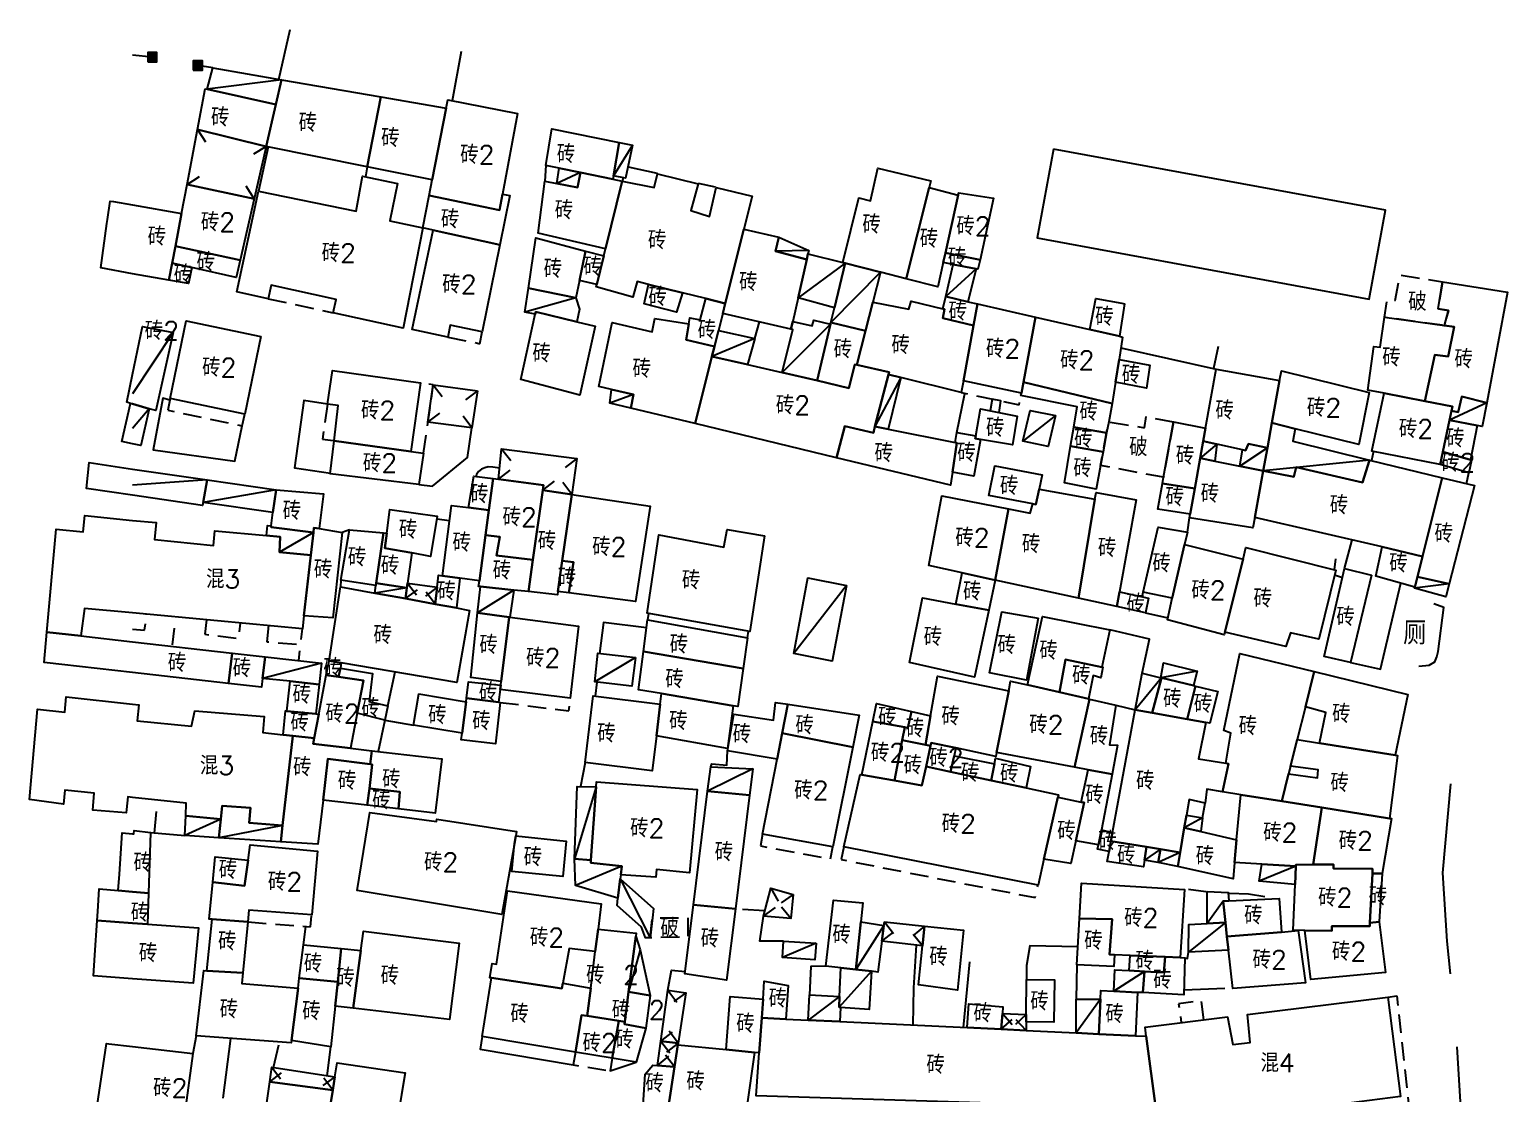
# Model space of a CAD drawing. Header units: millimetres. Extents: x 198 to 1143, y 0 to 936.
# Drawn here: x 198.3 to 358.4, y 558.3 to 673.5 of the extents above; entities that cross this region are included whole.
import ezdxf

# ---------------------------------------------------------------- set-up
doc = ezdxf.new("R2010")
doc.units = ezdxf.units.MM
doc.linetypes.add('X5', pattern=[3, 2, -1])
for name, color, linetype in [('HouseUnrebuilt', 30, 'Continuous'), ('NewDetailedHouse', 170, 'Continuous'), ('OldHouse', 17, 'Continuous'), ('Text', 252, 'Continuous')]:
    doc.layers.add(name, color=color, linetype=linetype)
doc.styles.add('HZ', font='rs.shx', dxfattribs={"width": 0.8, "bigfont": 'hztxt.shx'})
doc.linetypes.add('443', pattern='A,9.4,[169,AAA.SHX,S=1,R=0,X=0,Y=0.15],0.6', length=10)

# ---------------------------------------------------------------- blocks, each defined once
blk = doc.blocks.new('*U1')
at = {"linetype": 'Continuous'}
for points in [[(0, 0), (0.5, 0.5), (-0.5, 0.5)], [(0, 0), (-0.5, 0.5), (-0.5, -0.5)], [(0, 0), (-0.5, -0.5), (0.5, -0.5)], [(0, 0), (0.5, -0.5), (0.5, 0.5)]]:
    blk.add_solid(points, dxfattribs=at)
blk = doc.blocks.new('gc002')
blk.add_lwpolyline([(-0.5, -0.5), (0.5, -0.5), (0.5, 0.5), (-0.5, 0.5), (-0.5, -0.5)])
at = {"linetype": 'Continuous'}
blk.add_blockref('*U1', (0, 0), dxfattribs=at)

msp = doc.modelspace()

# ---------------------------------------------------------------- linework, layer by layer
at = {"layer": 'HouseUnrebuilt', "linetype": 'Continuous', "flags": 128}
for points in [[(343.7, 614.44), (341.43, 604.98), (338.55, 605.63), (340.77, 615.16)], [(346.25, 594.96), (338.04, 596.26), (338.74, 599.56), (336.52, 600.18), (337.47, 604), (347.64, 601.5)], [(338.04, 596.26), (346.25, 594.96), (346.52, 594.92), (345.64, 588.1), (338.31, 589.27), (333.96, 589.96), (334.7, 592.92), (337.82, 592.48), (337.91, 593.36), (334.91, 593.76), (335.63, 596.64)], [(345.64, 588.1), (345.86, 588.07), (344.84, 582.12), (343.78, 582.14), (343.8, 582.62), (339.56, 582.67), (339.56, 583.11), (337.38, 583.09), (338.31, 589.27)], [(343.78, 582.14), (343.51, 576.79), (343.5, 576.44), (339.4, 576.42), (339.4, 575.93), (336.45, 575.96), (335.2, 575.98), (335.4, 580.94), (335.48, 582.91), (335.49, 583.08), (337.38, 583.09), (339.56, 583.11), (339.56, 582.67), (343.8, 582.62)], [(336.45, 575.96), (339.4, 575.93), (339.4, 576.42), (343.5, 576.44), (343.51, 576.79), (344.53, 576.88), (345.19, 571.41), (337.1, 570.66)], [(340.33, 555.6), (337.52, 555.23), (337.32, 556.77), (320.59, 554.59), (320.32, 556.68), (319.29, 564.51), (319.16, 565.5), (328.07, 566.6), (328.65, 563.62), (330.54, 563.82), (330.26, 566.87), (345.46, 568.75), (346.84, 558), (340.13, 557.13)]]:
    msp.add_lwpolyline(points, close=True, dxfattribs=at)
at = {"layer": 'NewDetailedHouse'}
msp.add_lwpolyline([(309.23, 660.58), (307.45, 650.96), (343.42, 644.32), (345.2, 653.94)], close=True, dxfattribs=at)
at = {"layer": 'OldHouse', "linetype": '443', "flags": 128}
for points in [[(225.31, 668.12), (226.53, 673.51)], [(244.13, 665.82), (245.1, 671.18)], [(211.61, 670.52), (209.47, 670.73)], [(218.15, 669.36), (216.54, 669.62)], [(224.17, 660.82), (223.13, 656.03)], [(234.89, 658.66), (234.69, 657.58)], [(254.23, 658.79), (254.13, 657.1)], [(266.35, 657.94), (263.18, 658.62)], [(262.61, 657.46), (262.52, 657.11)], [(272.61, 656.44), (270.78, 656.84)], [(276.88, 640.05), (277.39, 641.85)], [(316.54, 639.04), (326.87, 636.74)], [(327.07, 639.21), (326.56, 636.81)], [(298.78, 629.9), (299.62, 634.12)], [(213.51, 633.4), (212.75, 633.59), (211.72, 628), (220.56, 626.79), (221.35, 630.6)], [(230.6, 632.96), (228.01, 633.33), (227, 626.07), (230.9, 625.49)], [(240.5, 624.25), (241.95, 624.08), (245.75, 627.16), (246.23, 630.38)], [(343.89, 627.87), (343.69, 626.85)], [(249.25, 626.03), (248.5, 626.14), (247.99, 626.18), (247.62, 626.07), (247.27, 625.92), (246.96, 625.67), (246.74, 625.34), (246.7, 625.14)], [(353.99, 624.34), (354.24, 625.53)], [(243.82, 620.33), (242.43, 620.5)], [(323.75, 619.08), (323.96, 620.65)], [(232.98, 619.33), (232.16, 619.07)], [(340.77, 615.16), (341.58, 618.25)], [(339.67, 615.02), (339.84, 616.22)], [(232.03, 613.89), (232.01, 613.17)], [(339.68, 614.47), (340.54, 614.18)], [(341.43, 604.98), (344.65, 604.25), (346.85, 613.58)], [(318.83, 612.09), (318.95, 612.61)], [(265.35, 610.29), (265.26, 609.58)], [(319.2, 610.36), (321.63, 609.83)], [(348.83, 604.59), (349.93, 604.68), (350.55, 605.05), (350.77, 605.58), (350.9, 606.18), (351.52, 610.93), (350.43, 611.32)], [(213.79, 606.9), (214.01, 608.7)], [(265.15, 608.74), (260.47, 609.31), (260.04, 605.97)], [(318.84, 603.81), (319.64, 607.5), (315.35, 608.52)], [(276.09, 607.64), (276.19, 608.36)], [(227.47, 605.18), (227.58, 606.23)], [(237.13, 600.27), (237.93, 603.96)], [(259.77, 602.85), (259.6, 601.35)], [(315.98, 600.37), (318.1, 599.84)], [(236.8, 598.75), (236.06, 595.34)], [(236.8, 598.75), (239.92, 598.18)], [(258.51, 594.15), (257.99, 591.55)], [(272.1, 593.69), (272.21, 594.02), (273.86, 593.86), (273.93, 595.4)], [(352.23, 591.85), (351.37, 582.21), (351.83, 574.8), (352.21, 571.28)], [(325.39, 588.16), (325.65, 589.75)], [(211.86, 586.51), (212.07, 588.83)], [(211.43, 586.56), (215.13, 586.24)], [(325.73, 580.16), (323.88, 580.38)], [(332.14, 579.62), (330.38, 579.88), (328.29, 579.97)], [(277.96, 578.07), (275.54, 578.24)], [(227.98, 574.4), (228.23, 576.4)], [(279.99, 574.81), (277.42, 574.82), (277.81, 577.52)], [(294.02, 565.72), (294.11, 569.75), (294.4, 574.36)], [(311.87, 574.19), (306.67, 574.28), (306.32, 572.15), (306.32, 570.66)], [(323.45, 573), (323.77, 572.94), (323.85, 573.61)], [(267.47, 569.49), (267.87, 571.67), (269.33, 571.52)], [(284.56, 572.1), (282.96, 572.06), (282.8, 569)], [(299.49, 565.45), (300.16, 572.57)], [(311.76, 572.23), (311.7, 568.53)], [(323.38, 569.55), (327.8, 569.71)], [(216.36, 564.55), (216.01, 562.64)], [(219.28, 557.81), (220.1, 564.27)], [(224.75, 561.13), (225.32, 563.59)], [(230.55, 560.23), (230.94, 563.36)], [(354.27, 548.93), (353.81, 550.67), (353.41, 556.21), (352.95, 563.36)]]:
    msp.add_lwpolyline(points, dxfattribs=at)
at = {"layer": 'OldHouse', "linetype": 'Continuous', "flags": 128}
for points in [[(225.6, 668.07), (224.98, 665.4), (217.55, 667.06), (218.15, 669.36)], [(236.35, 666.23), (234.89, 658.66), (223.95, 660.87), (224.98, 665.4), (225.6, 668.07)], [(217.55, 667.06), (224.98, 665.4), (223.95, 660.87), (216.51, 662.71), (217.35, 667.11)], [(243.45, 665), (241.92, 657.24), (234.89, 658.66), (236.35, 666.23)], [(249.53, 655.7), (249.21, 653.95), (241.59, 655.56), (241.92, 657.24), (243.45, 665), (243.63, 665.92), (251.18, 664.44)], [(262.17, 661.29), (261.58, 657.69), (261.51, 657.31), (258, 658.03), (255.67, 658.5), (254.23, 658.79), (254.89, 662.76)], [(261.58, 657.69), (262.17, 661.29), (263.63, 660.99), (262.88, 657.41)], [(261.51, 657.31), (262.52, 657.11), (260.7, 649.76), (253.42, 651.45), (254.13, 657.1), (255.44, 656.84), (257.67, 656.4), (258, 658.03)], [(258, 658.03), (257.67, 656.4), (255.44, 656.84), (255.67, 658.5)], [(295.77, 656.41), (293.29, 646.54), (290.51, 647.24), (286.68, 648.21), (286.43, 648.28), (288.14, 655.28), (289.42, 654.97), (290.19, 658.49), (295.95, 657.13)], [(222.65, 655.19), (221.14, 648.56), (214.11, 650.06), (214.78, 653.59), (215.38, 656.74)], [(240.9, 652.04), (238.77, 641.17), (231.21, 642.83), (231.52, 644.29), (224.49, 645.84), (224.17, 644.37), (220.75, 645.12), (223.13, 656.03), (233.68, 653.86), (234.39, 657.65), (238.17, 656.83), (237.33, 652.82)], [(275.69, 651.9), (273.67, 643.85), (271.56, 644.38), (269.06, 645), (265.35, 645.92), (264.13, 646.22), (263.66, 644.53), (259.69, 645.66), (259.75, 645.9), (260.52, 649), (260.7, 649.76), (262.52, 657.11), (265.98, 656.41), (266.33, 657.89), (270.73, 656.81), (269.96, 653.91), (271.96, 653.29), (272.69, 656.42), (276.58, 655.47)], [(207.42, 654.88), (209.47, 654.52), (214.78, 653.59), (214.11, 650.06), (213.76, 648.22), (213.41, 646.38), (209.47, 647.08), (206.03, 647.7), (206.7, 652.51), (206.76, 652.93), (207.05, 654.95)], [(249.26, 650.21), (242.02, 651.79), (240.9, 652.04), (241.59, 655.56), (249.21, 653.95), (249.53, 655.7), (250.33, 655.56)], [(298.92, 655.59), (297.52, 649.33), (297.29, 648.29), (296.7, 645.67), (293.29, 646.54), (295.77, 656.41)], [(301.28, 648.59), (297.52, 649.33), (298.92, 655.59), (298.98, 655.83), (302.72, 655.24)], [(249.26, 650.21), (247.36, 640.77), (243.89, 641.5), (243.63, 640.22), (239.75, 641.04), (242.02, 651.79)], [(279.47, 651.02), (279.12, 649.51), (282.51, 648.63), (281.57, 644.48), (280.99, 641.91), (280.8, 641.06), (273.41, 642.78), (273.67, 643.85), (275.69, 651.9)], [(221.14, 648.56), (220.7, 646.66), (215.88, 647.74), (213.76, 648.22), (214.11, 650.06)], [(258.55, 649.53), (257.88, 646.35), (257.49, 644.47), (252.35, 645.5), (253.14, 650.98)], [(282.64, 649.23), (282.51, 648.63), (279.12, 649.51), (279.47, 651.02), (282.73, 649.59)], [(260.52, 649), (259.75, 645.9), (257.88, 646.35), (258.55, 649.53)], [(286.43, 648.28), (286.68, 648.21), (285.52, 643.39), (281.57, 644.48), (282.51, 648.63), (282.64, 649.23)], [(301.28, 648.59), (301.05, 647.57), (300.87, 647.6), (298.38, 648.08), (297.29, 648.29), (297.52, 649.33)], [(215.88, 647.74), (215.53, 646), (213.41, 646.38), (213.76, 648.22)], [(290.51, 647.24), (289.68, 644.01), (288.88, 640.88), (285.13, 641.79), (285.52, 643.39), (286.68, 648.21)], [(300.87, 647.6), (299.96, 644.05), (297.56, 644.6), (298.38, 648.08)], [(257.49, 644.47), (257.87, 643.24), (257.59, 641.86), (253.15, 642.94), (253.09, 642.69), (251.97, 642.91), (252.35, 645.5)], [(269.06, 645), (268.41, 642.92), (264.9, 643.8), (265.35, 645.92)], [(356.17, 633.11), (353.46, 633.77), (353.09, 632.08), (352.37, 632.24), (352.47, 632.71), (349.47, 633.29), (350.53, 638.28), (352, 638.11), (352.66, 641.32), (351.58, 641.47), (352.02, 643.1), (350.9, 643.28), (351.39, 646.2), (358.41, 645.07)], [(273.67, 643.85), (273.41, 642.78), (272.94, 640.93), (272.51, 639.2), (269.43, 639.92), (269.73, 641.64), (269.84, 642.29), (270.97, 642.07), (271.56, 644.38)], [(297.25, 643.28), (297.42, 643.25), (297.24, 642.28), (300.58, 641.46), (299.47, 635.48), (299.23, 634.2), (292.71, 635.84), (291.36, 636.18), (291.42, 636.42), (287.93, 637.2), (288.88, 640.88), (289.68, 644.01), (293.56, 643.23), (293.8, 644.11)], [(299.96, 644.05), (301.01, 643.81), (300.58, 641.46), (297.24, 642.28), (297.42, 643.25), (297.25, 643.28), (297.56, 644.6)], [(307.28, 642.38), (305.97, 635.32), (305.76, 634.16), (299.47, 635.48), (300.58, 641.46), (301.01, 643.81)], [(316.64, 643.87), (316.94, 643.82), (316.37, 640.3), (313.18, 641.03), (313.83, 644.38)], [(257.59, 641.86), (259.59, 641.38), (257.91, 633.91), (251.53, 635.63), (253.09, 642.69), (253.15, 642.94)], [(269.73, 641.64), (269.43, 639.92), (272.51, 639.2), (272.24, 638.12), (270.42, 630.84), (263.45, 632.52), (263.72, 634), (261.35, 634.55), (260, 634.86), (261.42, 641.79), (265.76, 640.78), (266.04, 642.23)], [(285.08, 641.6), (283.62, 635.5), (279.84, 636.37), (281, 641.02), (280.8, 641.06), (280.99, 641.91), (283.1, 641.44), (283.26, 642.03)], [(313.18, 641.03), (316.37, 640.3), (316.73, 640.22), (316.34, 637.77), (315.96, 635.33), (315.59, 633.03), (305.97, 635.32), (307.28, 642.38)], [(351.58, 641.47), (352.66, 641.32), (352, 638.11), (350.53, 638.28), (349.47, 633.29), (345.07, 634.14), (343.3, 634.48), (343.95, 639.21), (344.63, 639.11), (345.11, 642.36)], [(211.28, 632.46), (209.47, 632.97), (209.25, 633.03), (208.86, 633.15), (209.47, 636.15), (210.53, 641.35), (213.87, 640.7), (212, 632.25)], [(223.35, 640.28), (221.62, 631.87), (213.54, 633.56), (215.28, 641.97)], [(276.07, 637.24), (272.24, 638.12), (272.51, 639.2), (272.94, 640.93), (276.88, 640.05)], [(288.88, 640.88), (287.93, 637.2), (287.7, 637.26), (287.08, 634.7), (283.62, 635.5), (285.08, 641.6), (285.13, 641.79)], [(276.07, 637.24), (279.84, 636.37), (283.62, 635.5), (287.08, 634.7), (287.7, 637.26), (287.93, 637.2), (291.42, 636.42), (291.36, 636.18), (289.89, 630.52), (289.72, 629.86), (286.64, 630.57), (285.72, 627.15), (270.42, 630.84), (272.24, 638.12)], [(315.96, 635.33), (316.34, 637.77), (319.67, 637.16), (319.3, 634.68)], [(239.6, 627.82), (231.31, 628.99), (231.75, 632.8), (230.6, 632.96), (231.12, 636.59), (240.67, 635.25)], [(292.71, 635.84), (291.33, 630.23), (289.89, 630.52), (291.36, 636.18)], [(333.73, 635.5), (332.9, 630.93), (332.41, 628.24), (330.35, 628.67), (330.04, 627.92), (329.72, 627.99), (326.94, 628.61), (325.46, 628.94), (325.71, 630.35), (326.87, 636.74)], [(335.43, 630.29), (332.9, 630.93), (333.73, 635.5), (333.93, 636.57), (343.43, 634.2), (342.3, 628.57)], [(263.45, 632.52), (261.18, 633.07), (261.35, 634.55), (263.72, 634)], [(315.59, 633.03), (315.22, 631.03), (314.99, 629.84), (311.43, 630.45), (311.8, 632.67), (305.71, 633.9), (305.76, 634.16), (305.97, 635.32)], [(349.47, 633.29), (352.47, 632.71), (352.37, 632.24), (352.15, 631.23), (351.41, 627.78), (351.12, 626.43), (343.73, 627.86), (345.07, 634.14)], [(211.28, 632.46), (210.36, 628.46), (209.47, 628.66), (208.32, 628.92), (209.25, 633.03), (209.47, 632.97)], [(301.32, 629.12), (300.76, 629.22), (300.81, 629.54), (301.33, 632.45), (305.31, 631.66), (304.78, 628.54)], [(356.17, 633.11), (355.69, 630.54), (355.13, 630.65), (352.15, 631.23), (352.37, 632.24), (353.09, 632.08), (353.46, 633.77)], [(309.47, 631.71), (308.65, 628.36), (305.9, 628.93), (306.72, 632.28)], [(325.71, 630.35), (325.46, 628.94), (325.13, 627.11), (324.54, 623.83), (321.03, 624.35), (321.16, 625.04), (322.24, 631.02)], [(335.43, 630.29), (335.15, 628.93), (343.48, 626.9), (342.73, 624.46), (335.51, 626.13), (335.27, 625.08), (331.95, 625.72), (332.41, 628.24), (332.9, 630.93)], [(355.13, 630.65), (354.4, 626.92), (351.41, 627.78), (352.15, 631.23)], [(289.89, 630.52), (291.33, 630.23), (298.6, 628.8), (298.77, 628.76), (298.3, 625.58), (298.09, 624.17), (285.72, 627.15), (286.64, 630.57), (289.72, 629.86)], [(300.81, 629.54), (300.76, 629.22), (301.32, 629.12), (300.62, 625.14), (298.3, 625.58), (298.77, 628.76), (298.6, 628.8), (298.78, 629.9)], [(314.99, 629.84), (314.6, 627.78), (311.09, 628.41), (311.43, 630.45)], [(239.6, 627.82), (240.99, 627.63), (240.5, 624.25), (230.89, 625.39), (231.31, 628.99)], [(314.6, 627.78), (314.32, 626.3), (313.85, 623.76), (310.43, 624.44), (311.09, 628.41)], [(326.94, 628.61), (326.7, 626.79), (325.13, 627.11), (325.46, 628.94)], [(332.41, 628.24), (331.95, 625.72), (329.43, 626.24), (329.72, 627.99), (330.04, 627.92), (330.35, 628.67)], [(354.4, 626.92), (354.53, 626.88), (354.24, 625.53), (351.12, 626.43), (351.41, 627.78)], [(217.56, 624.74), (217.12, 622.29), (217.06, 621.97), (209.47, 623.09), (204.47, 623.82), (204.77, 626.62), (209.47, 625.93)], [(307.68, 623.76), (307.33, 622.1), (306.99, 622.17), (302.23, 623.07), (302.89, 626.26), (308, 625.29)], [(326.7, 626.79), (329.43, 626.24), (331.95, 625.72), (331.04, 620.69), (330.83, 619.56), (323.96, 620.65), (324.03, 621.04), (324.54, 623.83), (325.13, 627.11)], [(351.34, 624.98), (349.21, 616.47), (344.85, 617.49), (331.04, 620.69), (331.95, 625.72), (335.27, 625.08), (335.51, 626.13), (342.73, 624.46), (343.48, 626.9)], [(225.02, 623.66), (224.68, 621.22), (217.12, 622.29), (217.56, 624.74)], [(248.52, 624.9), (248.06, 621.48), (245.88, 621.76), (246.43, 625.17)], [(249.13, 624.82), (253.97, 624.18), (253.9, 623.65), (252.84, 616.08), (248.91, 616.56), (249.25, 618.6), (247.7, 618.76), (248.06, 621.48), (248.52, 624.9)], [(352.11, 613.5), (348.66, 614.26), (349.21, 616.47), (351.34, 624.98), (354.83, 624.13)], [(229.67, 619.47), (229.12, 619.56), (229.06, 619.04), (224.47, 619.65), (224.48, 619.76), (224.68, 621.22), (225.02, 623.66), (230.17, 623.24)], [(257.04, 623.18), (256.02, 615.99), (255.54, 612.68), (255.49, 612.31), (252.36, 612.65), (252.84, 616.08), (253.9, 623.65)], [(256.74, 612.53), (257.25, 615.83), (256.02, 615.99), (257.04, 623.18), (265.56, 621.91), (263.97, 611.57)], [(304.38, 621.6), (302.93, 613.9), (299.34, 614.69), (295.72, 615.47), (297.15, 623.01)], [(313.73, 622.67), (311.94, 611.94), (302.93, 613.9), (304.38, 621.6), (306.72, 621.15), (306.99, 622.17), (307.33, 622.1), (307.68, 623.76)], [(316.4, 612.64), (316.11, 611.03), (311.94, 611.94), (313.73, 622.67), (313.85, 623.38), (318.2, 622.59)], [(324.54, 623.83), (324.03, 621.04), (320.53, 621.59), (321.03, 624.35)], [(239.71, 616.84), (236.81, 617.37), (237.01, 618.98), (237.33, 621.53), (242.48, 620.83), (241.73, 616.47)], [(245.88, 621.76), (248.06, 621.48), (247.7, 618.76), (247.04, 613.83), (244.92, 614.12), (243.06, 614.38), (244.03, 621.99)], [(223.97, 618.73), (225.47, 618.6), (225.38, 616.91), (228.78, 616.6), (228.03, 610.04), (227.87, 608.63), (209.47, 610.34), (204.25, 610.83), (203.85, 607.85), (200.18, 608.26), (201.19, 619.4), (204.11, 619.11), (204.29, 620.89), (209.47, 620.37), (212.02, 620.12), (211.85, 618.28), (218.25, 617.64), (218.4, 619.23)], [(224.48, 619.76), (224.47, 619.65), (229.06, 619.04), (228.78, 616.6), (225.38, 616.91), (225.47, 618.6), (223.97, 618.73), (224.07, 619.8)], [(323.44, 617.74), (322.11, 611.94), (318.95, 612.61), (320.56, 619.65), (323.75, 619.08)], [(229.67, 619.47), (232.16, 619.07), (231.15, 609.81), (228.03, 610.04), (228.78, 616.6), (229.06, 619.04), (229.12, 619.56)], [(236.64, 619.01), (235.86, 613.57), (235.82, 613.3), (232.03, 613.89), (232.98, 619.33)], [(237.01, 618.98), (236.81, 617.37), (239.71, 616.84), (239.27, 613.57), (239.2, 613.08), (235.86, 613.57), (236.64, 619.01)], [(252.84, 616.08), (252.36, 612.65), (250.77, 612.81), (247.15, 613.2), (246.96, 613.22), (247.04, 613.83), (247.7, 618.76), (249.25, 618.6), (248.91, 616.56)], [(277.92, 618.69), (276.34, 608.33), (265.21, 610.31), (266.5, 618.8), (273.52, 617.48), (273.87, 619.38)], [(329.77, 616.17), (327.8, 608.28), (327.72, 607.96), (321.58, 609.61), (322.11, 611.94), (323.44, 617.74)], [(327.8, 608.28), (329.77, 616.17), (330.09, 617.42), (339.81, 614.98), (337.99, 607.52), (334.9, 608.2), (334.42, 606.72)], [(349.21, 616.47), (348.66, 614.26), (348.38, 613.15), (344.15, 614.33), (344.85, 617.49)], [(256.74, 612.53), (255.54, 612.68), (256.02, 615.99), (257.25, 615.83)], [(239.2, 613.08), (239.05, 611.89), (235.7, 612.5), (235.82, 613.3), (235.86, 613.57)], [(243.06, 614.38), (244.92, 614.12), (244.57, 610.88), (242.24, 611.3), (242.47, 613.13), (242.63, 614.44)], [(250.77, 612.81), (250.35, 609.88), (250.26, 609.89), (246.85, 610.34), (247.15, 613.2)], [(286.8, 613.32), (285.25, 605.11), (281.09, 605.94), (282.64, 614.16)], [(302.93, 613.9), (302.24, 610.65), (298.66, 611.31), (299.34, 614.69)], [(352.11, 613.5), (351.75, 612.09), (348.35, 613.03), (348.38, 613.15), (348.66, 614.26)], [(235.7, 612.5), (239.05, 611.89), (242.24, 611.3), (244.57, 610.88), (245.96, 610.62), (244.61, 602.82), (232.08, 604.95), (230.76, 605.17), (232.01, 613.17)], [(298.66, 611.31), (302.24, 610.65), (300.69, 603.4), (293.65, 604.99), (295.05, 611.97)], [(316.11, 611.03), (316.4, 612.64), (319.52, 611.93), (319.2, 610.36)], [(250.26, 609.89), (249.39, 602.91), (246.13, 603.37), (246.85, 610.34)], [(307.59, 609.77), (306.3, 603.08), (302.29, 603.85), (303.65, 610.45)], [(250.35, 609.88), (257.79, 608.9), (256.89, 601.13), (249.29, 602.07), (249.35, 602.53), (249.39, 602.91), (250.26, 609.89)], [(275.62, 604.34), (264.83, 606.17), (265.26, 609.58), (276.09, 607.64)], [(314.47, 604.48), (310.55, 605.32), (309.89, 601.76), (306.43, 602.55), (308.05, 609.97), (315.35, 608.52)], [(203.85, 607.85), (209.47, 607.21), (220.26, 606), (219.86, 602.71), (209.47, 603.89), (199.88, 604.97), (200.18, 608.26)], [(223.85, 605.59), (223.56, 603.26), (223.44, 602.32), (219.86, 602.71), (220.26, 606)], [(229.67, 602.61), (226.55, 602.94), (223.56, 603.26), (223.85, 605.59), (229.92, 604.9)], [(263.96, 605.52), (263.56, 602.4), (259.56, 602.88), (259.87, 605.99)], [(275.62, 604.34), (275.03, 600.21), (274.53, 600.29), (266.77, 601.61), (264.29, 602.03), (264.83, 606.17)], [(314.47, 604.48), (314.57, 604.46), (314.37, 603.32), (313.52, 603.58), (313.04, 601.04), (309.89, 601.76), (310.55, 605.32)], [(337.47, 604), (336.52, 600.18), (335.63, 596.64), (334.91, 593.76), (334.7, 592.92), (333.96, 589.96), (329.52, 590.66), (327.53, 590.98), (328.21, 594.02), (327.9, 594.07), (328.45, 597.32), (327.68, 597.61), (329.43, 605.97)], [(231.79, 603.42), (234.47, 603.03), (233.8, 599.48), (233.07, 595.69), (229.04, 596.16), (229.16, 596.79), (229.65, 599.37), (230.46, 603.61)], [(232.08, 604.95), (231.98, 604.38), (231.79, 603.42), (230.46, 603.61), (230.76, 605.17)], [(233.8, 599.48), (234.47, 603.03), (231.79, 603.42), (231.98, 604.38), (235.48, 603.77), (235.11, 600.76), (237.13, 600.27), (236.8, 598.75)], [(320.86, 603.33), (320.94, 603.3), (319.91, 599.52), (318.1, 599.84), (318.84, 603.81)], [(324.39, 602.48), (320.94, 603.3), (320.86, 603.33), (321.14, 604.93), (324.81, 604.03)], [(229.67, 602.61), (229.31, 599.41), (226.17, 599.71), (226.55, 602.94)], [(249.35, 602.53), (249.29, 602.07), (249.11, 600.68), (245.65, 601.11), (245.88, 602.87)], [(304.39, 601.92), (303.08, 595.23), (302.99, 594.79), (298.65, 595.72), (295.98, 596.28), (295.91, 595.95), (295.37, 596.06), (295.92, 599.19), (296.67, 603.49)], [(306.43, 602.55), (309.89, 601.76), (313.04, 601.04), (313.15, 601.01), (311.53, 593.64), (303.08, 595.23), (304.39, 601.92), (304.59, 602.97)], [(324.39, 602.48), (324.61, 602.43), (323.7, 598.84), (319.91, 599.52), (320.94, 603.3)], [(325.73, 598.48), (323.7, 598.84), (324.61, 602.43), (327.04, 601.85), (326.19, 598.4)], [(225.8, 597.16), (226.83, 597.05), (225.72, 587.31), (222.09, 587.62), (222.25, 589.24), (219.17, 589.46), (219.03, 588.01), (215.23, 588.37), (215.29, 589.75), (209.47, 590.37), (208.94, 590.43), (208.81, 589.07), (208.78, 588.7), (205.15, 588.97), (205.31, 590.82), (202.12, 591.16), (201.99, 589.63), (198.31, 590.15), (199.18, 599.92), (202.14, 599.6), (202.29, 601.26), (209.47, 600.48), (210.16, 600.41), (209.97, 598.66), (215.85, 598.1), (216.23, 599.75), (223.74, 599.14), (223.57, 597.41)], [(245.6, 600.71), (245.16, 597.33), (239.92, 598.18), (240.49, 601.58)], [(249.11, 600.68), (249.3, 600.66), (248.78, 596.16), (245.07, 596.6), (245.16, 597.33), (245.6, 600.71), (245.65, 601.11)], [(266.64, 600.46), (266.22, 597.02), (265.77, 593.23), (258.51, 594.15), (259.38, 601.38)], [(274.53, 600.29), (273.91, 595.67), (266.22, 597.02), (266.64, 600.46), (266.77, 601.61)], [(280.45, 600.46), (279.84, 597.32), (279.3, 594.52), (273.93, 595.4), (274.61, 599.38), (278.92, 598.72), (279.13, 600.66)], [(287.49, 595.81), (279.84, 597.32), (280.45, 600.46), (288.18, 599.26)], [(293.87, 599.66), (293.44, 597.92), (293.13, 597.97), (289.65, 598.59), (290.05, 600.54)], [(315.58, 592.88), (313.01, 593.36), (311.53, 593.64), (313.15, 601.01), (315.98, 600.37), (315.29, 596.07), (316.18, 596.01)], [(226.17, 599.71), (229.31, 599.41), (229.65, 599.37), (229.16, 596.79), (226.83, 597.05), (225.8, 597.16), (226.04, 599.73)], [(295.92, 599.19), (295.37, 596.06), (292.86, 596.58), (293.13, 597.97), (293.44, 597.92), (293.87, 599.66)], [(319.91, 599.52), (323.7, 598.84), (325.73, 598.48), (324.94, 594.54), (327.9, 594.07), (328.21, 594.02), (327.53, 590.98), (325.84, 591.25), (325.65, 589.75), (323.92, 590.13), (323.64, 588.45), (323.4, 587.08), (322.95, 584.42), (320.84, 584.76), (319.3, 585.01), (315.46, 585.63), (315.63, 586.57), (318.1, 599.84)], [(287.49, 595.81), (285.34, 585), (277.73, 586.4), (279.3, 594.52), (279.84, 597.32)], [(293.13, 597.97), (292.86, 596.58), (292.01, 592.19), (288.48, 592.83), (289.65, 598.59)], [(229.16, 596.79), (229.04, 596.16), (233.07, 595.69), (235.4, 595.42), (235.22, 593.98), (230.64, 594.53), (230.11, 590.08), (229.55, 585.31), (225.52, 585.57), (225.72, 587.31), (226.83, 597.05)], [(295.37, 596.06), (295.91, 595.95), (295.43, 593.71), (294.99, 591.65), (292.01, 592.19), (292.86, 596.58)], [(298.65, 595.72), (298.46, 594.86), (298.08, 593.15), (295.43, 593.71), (295.91, 595.95), (295.98, 596.28)], [(235.22, 593.98), (235.44, 593.95), (235.12, 591.34), (234.89, 589.53), (230.11, 590.08), (230.64, 594.53)], [(238.27, 589.14), (238.44, 590.96), (235.12, 591.34), (235.44, 593.95), (235.22, 593.98), (235.4, 595.42), (242.98, 594.53), (242.25, 588.67)], [(302.83, 593.99), (302.48, 592.2), (298.08, 593.15), (298.46, 594.86)], [(306.28, 591.39), (302.48, 592.2), (302.83, 593.99), (302.96, 594.62), (306.75, 593.71)], [(276.31, 590.61), (271.77, 591.04), (272.1, 593.69), (276.67, 593.47)], [(298.08, 593.15), (302.48, 592.2), (306.28, 591.39), (309.77, 590.64), (309.72, 590.41), (308.2, 583.69), (307.57, 580.88), (286.54, 585.01), (288.28, 592.86), (288.48, 592.83), (292.01, 592.19), (294.99, 591.65), (295.43, 593.71)], [(315.58, 592.88), (314.42, 586.86), (314.11, 585.24), (311.67, 585.67), (312.57, 589.8), (312.24, 589.87), (313.01, 593.36)], [(238.27, 589.14), (234.89, 589.53), (235.12, 591.34), (238.44, 590.96)], [(259.69, 591.51), (259.13, 583.56), (257.34, 583.71), (257.65, 591.56)], [(262.35, 582), (262.46, 582.91), (259.11, 583.29), (259.13, 583.56), (259.69, 591.51), (259.73, 592.06), (270.64, 591.22), (269.79, 582.2), (266.23, 582.57), (266.14, 581.73)], [(276.31, 590.61), (274.77, 578.31), (270.23, 578.74), (271.77, 591.04)], [(225.72, 587.31), (225.52, 585.57), (218.83, 586), (219.03, 588.01), (219.17, 589.46), (222.25, 589.24), (222.09, 587.62)], [(312.24, 589.87), (312.57, 589.8), (311.67, 585.67), (311.13, 583.21), (308.2, 583.69), (309.72, 590.41)], [(333.96, 589.96), (338.31, 589.27), (337.38, 583.09), (335.49, 583.08), (335.48, 582.91), (331.8, 583.14), (328.86, 583.32), (329.08, 585.78), (329.52, 590.66)], [(219.03, 588.01), (218.83, 586), (215.13, 586.24), (215.23, 588.37)], [(250.99, 586.2), (250.85, 585.39), (249.46, 577.68), (233.81, 580.29), (235.17, 588.72), (242.39, 587.77), (242.43, 588.03), (251.08, 586.67)], [(325.19, 586.67), (323.4, 587.08), (323.64, 588.45), (325.39, 588.16)], [(211.2, 580), (209.47, 580.16), (207.92, 580.3), (208.04, 582.07), (208.34, 586.55), (209.47, 586.44), (209.61, 586.42), (209.63, 586.78), (211.43, 586.56)], [(250.85, 585.39), (250.99, 586.2), (256.44, 585.64), (256.09, 581.79), (250.57, 582.36)], [(315.63, 586.57), (315.46, 585.63), (315.25, 584.51), (314.02, 584.78), (314.11, 585.24), (314.42, 586.86)], [(325.19, 586.67), (329.08, 585.78), (328.86, 583.32), (328.7, 581.54), (322.69, 582.87), (322.95, 584.42), (323.4, 587.08)], [(221.95, 576.88), (218.09, 577.17), (217.78, 577.19), (218.15, 581.18), (221.6, 580.8), (221.98, 583.57), (222.2, 585.22), (229.52, 584.54), (228.88, 577.65), (222.07, 578.17)], [(319.3, 585.01), (319.09, 583.57), (318.98, 582.85), (315.05, 583.43), (315.25, 584.51), (315.46, 585.63)], [(320.84, 584.76), (320.57, 583.33), (319.09, 583.57), (319.3, 585.01)], [(322.95, 584.42), (322.69, 582.87), (320.57, 583.33), (320.84, 584.76)], [(221.98, 583.57), (221.6, 580.8), (218.15, 581.18), (218.41, 583.93)], [(259.13, 583.56), (259.11, 583.29), (262.46, 582.91), (262.35, 582), (262.3, 581.57), (262.05, 579.45), (257.45, 580.82), (257.34, 583.71)], [(335.48, 582.91), (335.4, 580.94), (331.53, 581.3), (331.8, 583.14)], [(265.8, 577.33), (265.54, 575.16), (265.04, 575.15), (264.62, 576.31), (261.96, 578.68), (262.05, 579.45), (262.3, 581.57), (265.92, 578.34)], [(344.84, 582.12), (344.53, 576.88), (343.51, 576.79), (343.78, 582.14)], [(207.92, 580.3), (209.47, 580.16), (211.2, 580), (211.08, 576.64), (209.47, 576.75), (205.64, 577.03), (205.7, 578.02), (205.87, 580.48)], [(259.9, 576.12), (259.6, 573.7), (256.78, 574.02), (256.09, 570.25), (255.99, 569.69), (248.35, 570.83), (248.18, 570.85), (248.44, 572.37), (248.88, 572.31), (250.08, 580.24), (260.25, 578.86)], [(322.95, 573.02), (321.35, 573.09), (317.56, 573.26), (315.83, 573.34), (315.32, 573.36), (315.59, 577.17), (312.04, 577.26), (312.26, 581.07), (323.44, 580.41)], [(328.24, 579.16), (327.62, 579.13), (327.87, 576.82), (325.9, 576.71), (325.87, 580.17), (328.16, 580.06)], [(274.77, 578.31), (273.8, 570.58), (269.29, 571.26), (270.23, 578.74)], [(288.38, 576.9), (287.84, 571.73), (286.19, 571.92), (284.56, 572.1), (285.42, 579.23), (288.59, 578.95)], [(333.94, 575.79), (328.03, 575.32), (327.87, 576.82), (327.62, 579.13), (328.24, 579.16), (333.69, 579.42)], [(211.08, 576.64), (216.6, 576.24), (216.04, 570.26), (209.47, 570.74), (205.23, 571.05), (205.38, 573.27), (205.64, 577.03), (209.47, 576.75)], [(221.95, 576.88), (221.43, 571.37), (217.5, 571.6), (218.09, 577.17)], [(290.87, 576.49), (290.65, 574.8), (290.22, 571.46), (289.53, 571.54), (287.84, 571.73), (288.38, 576.9)], [(295.05, 574.29), (295.27, 576.43), (299.47, 575.99), (298.84, 569.49), (294.61, 570.07)], [(315.83, 573.34), (315.76, 572.06), (311.76, 572.23), (312.04, 577.26), (315.59, 577.17), (315.32, 573.36)], [(328.03, 575.32), (328.2, 573.82), (323.85, 573.61), (323.91, 576.6), (325.9, 576.71), (327.87, 576.82)], [(233.36, 567.54), (234.19, 573.79), (234.47, 575.87), (244.85, 574.59), (243.79, 566.33)], [(263.99, 575.33), (263.21, 569.33), (262.79, 566.08), (262.14, 566.18), (258.72, 566.7), (259.1, 569.73), (259.6, 573.7), (259.9, 576.12), (264.04, 575.67)], [(265.56, 568.92), (263.21, 569.33), (263.99, 575.33), (264.47, 573.86)], [(283.51, 574.57), (283.4, 572.79), (279.88, 573.03), (279.99, 574.81)], [(328.2, 573.82), (328.03, 575.32), (333.94, 575.79), (335.76, 575.94), (336.53, 570.29), (328.65, 569.68)], [(232.07, 574), (231.69, 570.4), (227.53, 570.79), (227.98, 574.4)], [(234.19, 573.79), (233.36, 567.54), (231.41, 567.77), (231.69, 570.4), (232.07, 574)], [(321.35, 573.09), (321.19, 571.41), (319.09, 571.53), (317.45, 571.62), (317.56, 573.26)], [(217.5, 571.6), (221.43, 571.37), (221.32, 570.23), (227.4, 569.73), (226.69, 564.03), (226.66, 563.8), (216.36, 564.55), (217.19, 571.62)], [(287.84, 571.73), (289.53, 571.54), (289.27, 567.42), (286.15, 567.63), (286.02, 567.64), (286.07, 568.82), (286.19, 571.92)], [(317.45, 571.62), (319.09, 571.53), (318.91, 569.23), (318.33, 569.26), (315.76, 569.4), (315.88, 571.7)], [(322.95, 573.02), (323.45, 573), (323.36, 569), (318.91, 569.23), (319.09, 571.53), (321.19, 571.41), (321.35, 573.09)], [(231.69, 570.4), (231.41, 567.77), (230.94, 563.36), (226.69, 564.03), (227.4, 569.73), (227.53, 570.79)], [(256.09, 570.25), (259.1, 569.73), (258.72, 566.7), (258.12, 566.79), (257.44, 562.8), (247.36, 564.49), (248.35, 570.83), (255.99, 569.69)], [(280.24, 566.37), (277.63, 566.5), (277.78, 568.53), (277.91, 570.46), (280.49, 570.02)], [(306.29, 566.07), (306.29, 566.87), (306.32, 570.66), (309.34, 570.61), (309.29, 566.03)], [(265.56, 568.92), (265.08, 565.38), (262.75, 565.81), (262.79, 566.08), (263.21, 569.33)], [(277.78, 568.53), (277.63, 566.5), (277.36, 562.71), (276.83, 562.76), (273.77, 563.06), (274.2, 568.81)], [(286.07, 568.82), (286.02, 567.64), (286.15, 567.63), (286.1, 566.09), (282.65, 566.26), (282.8, 569)], [(314.32, 568.51), (314.14, 564.75), (311.7, 564.87), (311.7, 568.53)], [(315.76, 569.4), (318.33, 569.26), (318.11, 564.56), (314.14, 564.75), (314.32, 568.51), (314.37, 569.47)], [(258.72, 566.7), (262.14, 566.18), (261.44, 562.13), (257.44, 562.8), (258.12, 566.79)], [(303.7, 566.98), (303.58, 565.26), (299.87, 565.44), (300.06, 568.03), (303.76, 567.68)], [(262.79, 566.08), (262.75, 565.81), (265.08, 565.38), (264.03, 561.7), (261.44, 562.13), (262.14, 566.18)], [(280.24, 566.37), (282.65, 566.26), (286.1, 566.09), (299.87, 565.44), (303.58, 565.26), (306.28, 565.13), (311.7, 564.87), (314.14, 564.75), (318.11, 564.56), (319.29, 564.51), (320.32, 556.68), (319.29, 556.71), (316.71, 556.79), (311.69, 556.96), (277.03, 558.07), (277.36, 562.71), (277.63, 566.5)], [(206.89, 563.7), (209.47, 563.4), (216.01, 562.64), (215.08, 555.98), (214.82, 554.12), (211.52, 554.65), (209.47, 554.97), (208.52, 555.13), (208.75, 556.33), (205.63, 556.96), (206.64, 563.73)], [(273.77, 563.06), (276.83, 562.76), (276.03, 556.91), (275.85, 555.59), (268.95, 556.5), (267.51, 556.69), (268.19, 561.2), (268.55, 563.57)], [(238.62, 558.21), (237.15, 549.13), (229.76, 550.09), (229.97, 551.43), (231.15, 558.68), (231.38, 560.1), (231.63, 561.62), (239, 560.54)], [(266.33, 561.34), (268.19, 561.2), (267.51, 556.69), (266.04, 556.89), (264.79, 557.05), (265.01, 560.4), (265.82, 561.37)], [(231.15, 558.68), (229.97, 551.43), (223.36, 552.29), (224.03, 557.3), (224.34, 559.58)]]:
    msp.add_lwpolyline(points, close=True, dxfattribs=at)
at = {"layer": 'OldHouse'}
for points in [[(225.6, 668.07), (217.55, 667.06)], [(263.63, 660.99), (261.58, 657.69)], [(258, 658.03), (255.44, 656.84)], [(282.73, 649.59), (279.12, 649.51)], [(286.68, 648.21), (281.57, 644.48)], [(290.51, 647.24), (285.13, 641.79)], [(300.87, 647.6), (297.56, 644.6)], [(257.49, 644.47), (251.97, 642.91)], [(213.87, 640.7), (209.47, 634.07)], [(285.08, 641.6), (279.84, 636.37)], [(276.88, 640.05), (272.24, 638.12)], [(292.71, 635.84), (289.89, 630.52)], [(211.28, 632.46), (209.47, 630.3)], [(263.72, 634), (261.18, 633.07)], [(303.35, 632.05), (303.52, 633.3), (302.58, 633.5), (302.39, 632.24)], [(356.17, 633.11), (352.15, 631.23)], [(309.47, 631.71), (305.9, 628.93)], [(326.94, 628.61), (325.13, 627.11)], [(332.41, 628.24), (329.43, 626.24)], [(343.48, 626.9), (331.95, 625.72)], [(217.56, 624.74), (209.47, 624.17)], [(225.02, 623.66), (217.12, 622.29)], [(229.06, 619.04), (225.38, 616.91)], [(286.8, 613.32), (281.09, 605.94)], [(352.11, 613.5), (348.35, 613.03)], [(239.2, 613.08), (235.7, 612.5)], [(250.77, 612.81), (246.85, 610.34)], [(263.96, 605.52), (259.56, 602.88)], [(229.92, 604.9), (223.56, 603.26)], [(324.81, 604.03), (320.86, 603.33)], [(320.94, 603.3), (318.1, 599.84)], [(276.67, 593.47), (271.77, 591.04)], [(259.69, 591.51), (257.34, 583.71)], [(219.03, 588.01), (215.13, 586.24)], [(325.39, 588.16), (323.4, 587.08)], [(225.72, 587.31), (218.83, 586)], [(320.84, 584.76), (319.09, 583.57)], [(322.95, 584.42), (320.57, 583.33)], [(262.46, 582.91), (257.45, 580.82)], [(335.48, 582.91), (331.53, 581.3)], [(262.3, 581.57), (265.54, 575.16)], [(327.62, 579.13), (325.9, 576.71)], [(290.87, 576.49), (287.84, 571.73)], [(327.87, 576.82), (323.85, 573.61)], [(264.47, 573.86), (263.21, 569.33)], [(283.51, 574.57), (279.88, 573.03)], [(289.53, 571.54), (286.02, 567.64)], [(319.09, 571.53), (315.76, 569.4)], [(286.07, 568.82), (282.65, 566.26)], [(314.32, 568.51), (311.7, 564.87)], [(247.36, 564.49), (247.14, 563.11), (257.2, 561.42)], [(261.44, 562.13), (261.2, 560.75), (264.03, 561.7)]]:
    msp.add_lwpolyline(points, dxfattribs=at)
at = {"layer": 'OldHouse', "linetype": 'Continuous', "flags": 128}
for points in [[(223.95, 660.87), (222.65, 655.19), (215.38, 656.74), (216.51, 662.71), (223.95, 660.87)], [(216.51, 662.71), (217.38, 661.37)], [(223.95, 660.87), (222.58, 660.03)], [(215.38, 656.74), (216.71, 657.62)], [(222.65, 655.19), (221.79, 656.54)], [(246.82, 634.38), (246.23, 630.38), (241.47, 631.01), (242.05, 635.05), (246.82, 634.38)], [(242.05, 635.05), (243.01, 633.77)], [(246.82, 634.38), (245.54, 633.42)], [(241.47, 631.01), (242.75, 631.98)], [(246.23, 630.38), (245.27, 631.66)], [(257.04, 623.18), (253.9, 623.65), (253.97, 624.18), (249.13, 624.82), (249.44, 628.11), (257.6, 627.08), (257.04, 623.18)], [(249.44, 628.11), (250.44, 626.86)], [(257.6, 627.08), (256.33, 626.11)], [(249.13, 624.82), (250.38, 625.82)], [(253.9, 623.65), (255.18, 624.6)], [(257.04, 623.18), (256.09, 624.46)], [(242.47, 613.13), (242.24, 611.3), (239.05, 611.89), (239.2, 613.08), (239.27, 613.57), (242.47, 613.13)], [(239.27, 613.57), (240.24, 612.3)], [(239.05, 611.89), (240.34, 612.83)], [(242.47, 613.13), (241.2, 612.15)], [(242.24, 611.3), (241.29, 612.59)], [(281.05, 579.86), (280.78, 577.26), (277.81, 577.52), (278.63, 580.54), (281.05, 579.86)], [(278.63, 580.54), (279.42, 579.15)], [(281.05, 579.86), (279.73, 578.96)], [(277.81, 577.52), (279.13, 578.44)], [(280.78, 577.26), (279.77, 578.49)], [(295.27, 576.43), (295.05, 574.29), (290.65, 574.8), (290.87, 576.49), (290.92, 576.88), (295.27, 576.43)], [(290.92, 576.88), (291.91, 575.63)], [(295.27, 576.43), (294.03, 575.42)], [(290.65, 574.8), (291.91, 575.78)], [(295.05, 574.29), (294.05, 575.54)], [(268.58, 563.76), (266.7, 563.98), (267.47, 569.49), (269.41, 569.21), (268.58, 563.76)], [(267.47, 569.49), (268.43, 568.21)], [(269.41, 569.21), (268.12, 568.26)], [(306.29, 566.87), (306.29, 566.07), (306.28, 565.13), (303.58, 565.26), (303.7, 566.98), (306.29, 566.87)], [(303.7, 566.98), (304.77, 565.78)], [(306.29, 566.87), (305.13, 565.77)], [(303.58, 565.26), (304.77, 566.32)], [(306.28, 565.13), (305.18, 566.29)], [(268.58, 563.76), (268.55, 563.57), (268.19, 561.2), (266.33, 561.34), (266.7, 563.98), (268.58, 563.76)], [(266.7, 563.98), (267.97, 564.96)], [(266.7, 563.98), (267.68, 562.72)], [(268.58, 563.76), (267.31, 562.79)], [(268.58, 563.76), (267.61, 565.04)], [(266.33, 561.34), (267.58, 562.34)], [(268.19, 561.2), (267.19, 562.45)], [(231.38, 560.1), (231.15, 558.68), (224.34, 559.58), (224.55, 561.17), (231.38, 560.1)], [(224.34, 559.58), (225.61, 560.55)], [(224.55, 561.17), (225.51, 559.88)], [(231.38, 560.1), (230.09, 559.16)], [(231.15, 558.68), (230.2, 559.97)]]:
    msp.add_lwpolyline(points, dxfattribs=at)
at = {"layer": 'OldHouse', "linetype": 'X5', "flags": 128}
for points in [[(351.39, 646.2), (350.9, 643.28), (352.02, 643.1), (351.58, 641.47), (351.58, 641.47), (345.11, 642.36), (345.38, 644.19), (346.24, 644.16), (346.77, 646.95)], [(322.24, 631.02), (321.16, 625.04), (314.32, 626.3), (314.6, 627.78), (314.99, 629.84), (315.22, 631.03), (319.1, 630.39), (319.26, 631.6)], [(265.54, 575.16), (265.8, 577.33), (269.62, 577.33), (269.64, 575.26)]]:
    msp.add_lwpolyline(points, close=True, dxfattribs=at)
for points in [[(224.17, 644.37), (231.21, 642.83)], [(243.63, 640.22), (247.1, 639.5), (247.36, 640.77)], [(240.99, 627.63), (242.05, 635.05), (240.67, 635.25)], [(299.47, 635.48), (299.23, 634.2), (305.52, 632.88), (305.76, 634.16)], [(213.54, 633.56), (213.28, 632.29), (221.35, 630.6), (221.62, 631.87)], [(230.6, 632.96), (230.05, 629.17), (231.31, 628.99)], [(209.47, 608.6), (210.78, 608.48), (210.98, 610.2)], [(217.49, 609.6), (217.31, 608.03), (220.98, 607.59), (221.18, 609.25)], [(224.2, 608.97), (224, 607.22), (227.67, 606.91), (227.87, 608.63)], [(249.3, 600.66), (256.73, 599.74), (256.89, 601.13)], [(277.73, 586.4), (277.49, 585.12), (285.09, 583.73), (285.34, 585)], [(286.54, 585.01), (286.24, 583.64), (307.26, 579.52), (307.57, 580.88)], [(221.95, 576.88), (228.75, 576.36), (228.88, 577.65)], [(325.52, 566.28), (325.26, 568.38), (322.78, 568.01), (323.08, 565.98)], [(345.46, 568.75), (346.43, 568.87), (347.77, 556.56), (347.04, 556.47)], [(257.44, 562.8), (257.2, 561.42), (261.2, 560.75)]]:
    msp.add_lwpolyline(points, dxfattribs=at)

# ---------------------------------------------------------------- block references
at = {"layer": 'OldHouse'}
for p in [(211.61, 670.52), (216.54, 669.62)]:
    msp.add_blockref('gc002', p, dxfattribs=at)

# ---------------------------------------------------------------- texts
at = {"layer": 'Text', "style": 'HZ'}
for s, height, p in [('砖', 2, (217.96, 663.02)), ('砖', 2, (227.46, 662.43)), ('砖', 2, (236.4, 660.78)), ('砖', 2, (255.43, 659.04)), ('砖2', 2, (244.96, 658.96)), ('砖', 2, (255.21, 652.96)), ('砖2', 2, (216.87, 651.66)), ('砖', 2, (242.87, 651.98)), ('砖', 2, (288.53, 651.42)), ('砖2', 2, (298.71, 651.23)), ('砖', 2, (211.11, 650.11)), ('砖', 2, (265.3, 649.71)), ('砖', 2, (294.75, 649.87)), ('砖2', 2, (229.95, 648.33)), ('砖', 2, (297.8, 647.83)), ('砖', 2, (216.4, 647.35)), ('砖', 2, (254.01, 646.62)), ('砖', 2, (258.32, 646.85)), ('砖', 2, (213.93, 646.01)), ('砖2', 2, (243.02, 644.93)), ('砖', 2, (275.18, 645.18)), ('砖', 2, (265.35, 643.59)), ('破', 2, (347.66, 643.06)), ('砖', 2, (297.87, 641.99)), ('砖', 2, (313.75, 641.42)), ('砖2', 2, (210.79, 639.9)), ('砖', 2, (270.69, 639.99)), ('砖', 2, (291.68, 638.36)), ('砖', 2, (252.79, 637.46)), ('砖', 2, (285.42, 637.91)), ('砖2', 2, (301.92, 637.96)), ('砖2', 2, (309.95, 636.72)), ('砖', 2, (344.85, 637.03)), ('砖', 2, (352.67, 636.83)), ('砖2', 2, (217, 635.92)), ('砖', 2, (263.63, 635.79)), ('砖', 2, (316.64, 635.14)), ('砖2', 2, (279.16, 631.84)), ('砖2', 2, (234.21, 631.29)), ('砖', 2, (312.05, 631.15)), ('砖', 2, (326.78, 631.28)), ('砖2', 2, (336.69, 631.57)), ('砖', 2, (301.92, 629.4)), ('砖2', 2, (346.65, 629.28)), ('砖', 2, (311.47, 628.21)), ('破', 2, (317.43, 627.32)), ('砖', 2, (351.77, 628.25)), ('砖2', 2, (234.42, 625.57)), ('砖', 2, (289.85, 626.66)), ('砖', 2, (298.8, 626.7)), ('砖', 2, (322.49, 626.38)), ('砖2', 2, (351.22, 625.62)), ('砖', 2, (311.38, 625.03)), ('砖', 2, (246.03, 622.22)), ('砖', 2, (303.43, 623.11)), ('砖', 2, (325.18, 622.27)), ('砖', 2, (321.37, 621.89)), ('砖', 2, (339.17, 621.02)), ('砖', 2, (225.73, 620.42)), ('砖2', 2, (249.55, 619.72)), ('砖', 2, (238.32, 618.37)), ('砖2', 2, (298.6, 617.5)), ('砖', 2, (350.51, 617.95)), ('砖', 2, (244.13, 616.97)), ('砖', 2, (253.37, 617.14)), ('砖2', 2, (259.26, 616.5)), ('砖', 2, (305.81, 616.81)), ('砖', 2, (314.05, 616.39)), ('砖', 2, (232.79, 615.38)), ('砖', 2, (236.37, 614.48)), ('砖', 2, (319.95, 614.73)), ('砖', 2, (345.61, 614.73)), ('混3', 2, (217.43, 613.02)), ('砖', 2, (229.11, 614.06)), ('砖', 2, (248.49, 613.95)), ('砖', 2, (255.52, 613.16)), ('砖', 2, (268.98, 612.89)), ('砖', 2, (242.5, 611.69)), ('砖', 2, (299.43, 611.68)), ('砖2', 2, (324.17, 611.81)), ('砖', 2, (317.14, 610.36)), ('砖', 2, (330.91, 610.92)), ('砖', 2, (339.88, 608.93)), ('砖', 2, (235.57, 606.96)), ('砖', 2, (295.17, 606.76)), ('厕', 2.5, (347.11, 606.92)), ('砖', 2, (247.04, 605.89)), ('砖', 2, (267.66, 605.94)), ('砖', 2, (303.17, 605.88)), ('砖', 2, (307.71, 605.27)), ('砖', 2, (213.29, 603.95)), ('砖', 2, (220.32, 603.37)), ('砖', 2, (230.14, 603.39)), ('砖2', 2, (252.1, 604.49)), ('砖', 2, (267.18, 602.19)), ('砖', 2, (311.25, 602.58)), ('砖', 2, (226.8, 600.51)), ('砖', 2, (246.98, 600.77)), ('砖', 2, (321.11, 600.06)), ('砖2', 2, (230.36, 598.45)), ('砖', 2, (234.25, 599.05)), ('砖', 2, (241.49, 598.29)), ('砖', 2, (324.44, 599.51)), ('砖', 2, (339.42, 598.42)), ('砖', 2, (226.57, 597.5)), ('砖', 2, (246.27, 597.65)), ('砖', 2, (267.6, 597.65)), ('砖', 2, (281.28, 597.2)), ('砖', 2, (290.23, 598.09)), ('砖', 2, (293.23, 596.85)), ('砖', 2, (297.1, 598.15)), ('砖2', 2, (306.61, 597.24)), ('砖', 2, (329.29, 597.11)), ('砖', 2, (259.81, 596.31)), ('砖', 2, (274.48, 596.23)), ('砖', 2, (313.17, 596.02)), ('砖2', 2, (289.45, 594.21)), ('砖2', 2, (295.78, 593.66)), ('混3', 2, (216.76, 592.83)), ('砖', 2, (226.85, 592.65)), ('砖', 2, (293.01, 592.86)), ('砖', 2, (299.2, 592.04)), ('砖', 2, (303.44, 591.96)), ('砖', 2, (231.71, 591.18)), ('砖', 2, (236.5, 591.34)), ('砖', 2, (318.18, 591.18)), ('砖', 2, (339.24, 590.95)), ('砖', 2, (235.42, 589.08)), ('砖2', 2, (281.15, 590.14)), ('砖', 2, (312.69, 589.66)), ('砖2', 2, (263.37, 586.04)), ('砖2', 2, (297.12, 586.53)), ('砖', 2, (309.64, 585.75)), ('砖2', 2, (331.95, 585.57)), ('砖', 2, (314.08, 584.67)), ('砖2', 2, (340.13, 584.69)), ('砖', 2, (209.58, 582.31)), ('砖2', 2, (241.04, 582.36)), ('砖', 2, (251.84, 582.91)), ('砖', 2, (272.54, 583.45)), ('砖', 2, (316.12, 583.15)), ('砖', 2, (324.65, 583.02)), ('砖', 2, (218.81, 581.53)), ('砖2', 2, (224.13, 580.24)), ('砖2', 2, (337.9, 578.53)), ('砖', 2, (343.39, 578.68)), ('砖', 2, (209.28, 576.9)), ('砖2', 2, (316.89, 576.33)), ('砖', 2, (329.89, 576.6)), ('砖2', 2, (252.51, 574.2)), ('破', 2, (266.64, 575.25)), ('砖', 2, (285.29, 574.51)), ('砖', 2, (218.73, 573.79)), ('砖', 2, (271.02, 574.11)), ('砖', 2, (312.56, 573.86)), ('砖2', 2, (339.4, 572.68)), ('砖', 2, (210.15, 572.52)), ('砖', 2, (228.02, 571.39)), ('砖', 2, (295.78, 572.12)), ('砖', 2, (318.12, 571.67)), ('砖2', 2, (330.8, 571.8)), ('砖', 2, (231.53, 569.84)), ('砖', 2, (236.34, 570.08)), ('砖', 2, (258.6, 570.15)), ('2', 2, (262.62, 570.15)), ('砖', 2, (320.04, 569.63)), ('砖', 2, (218.91, 566.43)), ('砖', 2, (227.85, 566.24)), ('砖', 2, (261.38, 566.36)), ('砖', 2, (278.38, 567.6)), ('砖', 2, (306.72, 567.3)), ('砖', 2, (250.4, 565.95)), ('2', 2, (265.4, 566.36)), ('砖', 2, (274.87, 564.88)), ('砖', 2, (300.56, 566.01)), ('砖', 2, (314.86, 565.92)), ('砖', 2, (261.75, 563.16)), ('砖2', 2, (258.22, 562.79)), ('砖', 2, (295.47, 560.43)), ('混4', 2, (331.66, 560.62)), ('砖', 2, (265.03, 558.43)), ('砖', 2, (269.47, 558.63)), ('砖2', 2, (211.69, 557.91))]:
    msp.add_text(s, height=height, dxfattribs=at).set_placement(p)

doc.saveas('drawing.dxf')
